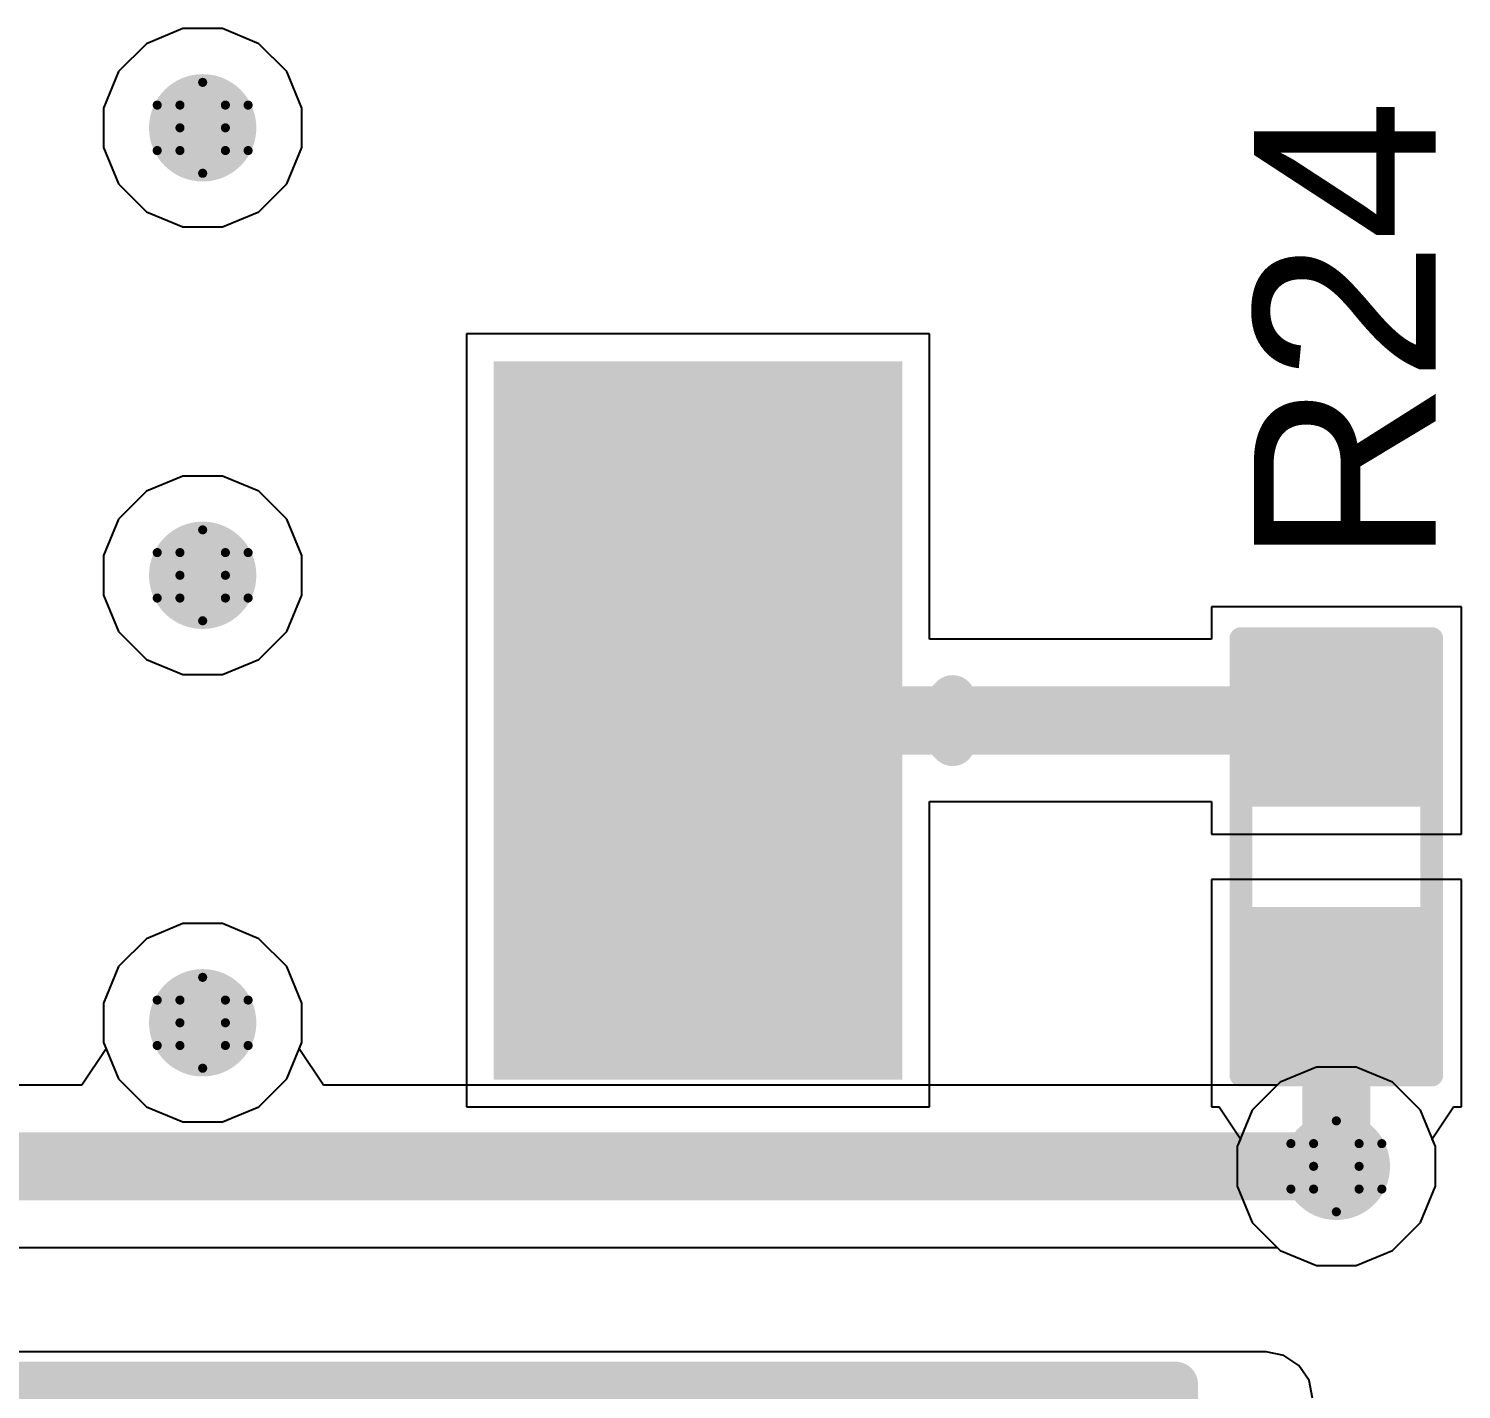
# Model space of a CAD drawing. Header units: inches. Extents: x 24 to 500, y 68 to 269.
# Drawn here: x 302.67 to 310.68, y 82.7 to 90.3 of the extents above; entities that cross this region are included whole.
import ezdxf

# ---------------------------------------------------------------- set-up
doc = ezdxf.new("R2010")
doc.units = ezdxf.units.IN
for name, color, linetype in [('Bottom Layer', 5, 'Continuous'), ('Drill Drawing', 1, 'Continuous'), ('Layer 1', 16, 'Continuous'), ('Layer 2', 76, 'Continuous'), ('Top Layer', 1, 'Continuous'), ('Top Overlay', 2, 'Continuous'), ('Top Paste', 8, 'Continuous'), ('Top Solder', 216, 'Continuous'), ('Via Holes', 16, 'Continuous')]:
    doc.layers.add(name, color=color, linetype=linetype)
doc.styles.add('Arial', font='', dxfattribs={"height": 0.2})
doc.styles.get('Arial').set_extended_font_data('Arial')

# ---------------------------------------------------------------- blocks, each defined once
blk = doc.blocks.new('R___0603_136')
at = {"layer": 'Top Layer'}
for points in [[(-0.381, 0.4445), (-0.381, -0.4445), (-1.143, -0.4445), (-1.143, 0.4445)], [(1.143, 0.4445), (1.143, -0.4445), (0.381, -0.4445), (0.381, 0.4445)]]:
    blk.add_hatch(color=1, dxfattribs=at).paths.add_polyline_path(points)
at = {"layer": 'Top Paste'}
for points in [[(-0.381, 0.4445), (-0.381, -0.4445), (-1.143, -0.4445), (-1.143, 0.4445)], [(1.143, 0.4445), (1.143, -0.4445), (0.381, -0.4445), (0.381, 0.4445)]]:
    blk.add_hatch(color=8, dxfattribs=at).paths.add_polyline_path(points)
at = {"layer": 'Top Solder'}
for points in [[(-0.2794, 0.5461), (-0.2794, -0.5461), (-1.2446, -0.5461), (-1.2446, 0.5461)], [(1.2446, 0.5461), (1.2446, -0.5461), (0.2794, -0.5461), (0.2794, 0.5461)]]:
    blk.add_hatch(color=216, dxfattribs=at).paths.add_polyline_path(points)
at = {"layer": 'Top Overlay'}
for points in [[(-1.2192, 0.5334, 0.127, 0.127, 0), (1.2192, 0.5334, 0.127, 0.127, 0)], [(-1.2192, 0.5334, 0.127, 0.127, 0), (-1.2192, -0.5334, 0.127, 0.127, 0)], [(1.2192, 0.5334, 0.127, 0.127, 0), (1.2192, -0.5334, 0.127, 0.127, 0)], [(-1.2192, -0.5334, 0.127, 0.127, 0), (1.2192, -0.5334, 0.127, 0.127, 0)]]:
    blk.add_lwpolyline(points, format="xyseb", dxfattribs=at)
for points in [[(-1.251, 0.5334, 0.0635, 0.0635, 1), (-1.1874, 0.5334, 0.0635, 0.0635, 1)], [(-1.251, 0.5334, 0.0635, 0.0635, 1), (-1.1874, 0.5334, 0.0635, 0.0635, 1)], [(1.1874, 0.5334, 0.0635, 0.0635, 1), (1.251, 0.5334, 0.0635, 0.0635, 1)], [(1.1874, 0.5334, 0.0635, 0.0635, 1), (1.251, 0.5334, 0.0635, 0.0635, 1)], [(-1.251, -0.5334, 0.0635, 0.0635, 1), (-1.1874, -0.5334, 0.0635, 0.0635, 1)], [(-1.251, -0.5334, 0.0635, 0.0635, 1), (-1.1874, -0.5334, 0.0635, 0.0635, 1)], [(1.1874, -0.5334, 0.0635, 0.0635, 1), (1.251, -0.5334, 0.0635, 0.0635, 1)], [(1.1874, -0.5334, 0.0635, 0.0635, 1), (1.251, -0.5334, 0.0635, 0.0635, 1)]]:
    blk.add_lwpolyline(points, format="xyseb", close=True, dxfattribs=at)
blk = doc.blocks.new('D2P____160')
at = {"layer": 'Top Layer'}
blk.add_hatch(color=1, dxfattribs=at).paths.add_polyline_path([(-3.58, -3.43), (-1.5, -3.43), (-1.5, -7.24), (-3.58, -7.24)])
at = {"layer": 'Top Paste'}
blk.add_hatch(color=8, dxfattribs=at).paths.add_polyline_path([(-3.58, -3.43), (-1.5, -3.43), (-1.5, -7.24), (-3.58, -7.24)])
at = {"layer": 'Top Solder'}
blk.add_hatch(color=216, dxfattribs=at).paths.add_polyline_path([(-3.6816, -3.3284), (-1.3984, -3.3284), (-1.3984, -7.3416), (-3.6816, -7.3416)])
at = {"layer": 'Top Overlay'}
for points in [[(-5.207, 0.508, 0.254, 0.254, 0), (-5.207, -1.6256, 0.254, 0.254, 0)], [(5.1054, -1.6256, 0.254, 0.254, 0), (-5.207, -1.6256, 0.254, 0.254, 0)], [(-3.8354, -5.334, 0.254, 0.254, 0), (-3.9624, -5.207, 0.254, 0.254, 0)], [(-3.9624, -5.207, 0.254, 0.254, 0), (-3.9624, -5.461, 0.254, 0.254, 0)], [(-3.8354, -5.334, 0.254, 0.254, 0), (-3.9624, -5.461, 0.254, 0.254, 0)]]:
    blk.add_lwpolyline(points, format="xyseb", dxfattribs=at)
for points in [[(-5.2705, -1.6256, 0.127, 0.127, 1), (-5.1435, -1.6256, 0.127, 0.127, 1)], [(-5.2705, -1.6256, 0.127, 0.127, 1), (-5.1435, -1.6256, 0.127, 0.127, 1)], [(-4.0259, -5.207, 0.127, 0.127, 1), (-3.8989, -5.207, 0.127, 0.127, 1)], [(-4.0259, -5.207, 0.127, 0.127, 1), (-3.8989, -5.207, 0.127, 0.127, 1)], [(-3.8989, -5.334, 0.127, 0.127, 1), (-3.7719, -5.334, 0.127, 0.127, 1)], [(-3.8989, -5.334, 0.127, 0.127, 1), (-3.7719, -5.334, 0.127, 0.127, 1)], [(-4.0259, -5.461, 0.127, 0.127, 1), (-3.8989, -5.461, 0.127, 0.127, 1)], [(-4.0259, -5.461, 0.127, 0.127, 1), (-3.8989, -5.461, 0.127, 0.127, 1)]]:
    blk.add_lwpolyline(points, format="xyseb", close=True, dxfattribs=at)

msp = doc.modelspace()

# ---------------------------------------------------------------- hatches: boundary and pattern name
at = {"layer": 'Bottom Layer'}
h = msp.add_hatch(color=5, dxfattribs=at)
edge = h.paths.add_edge_path()
edge.add_arc((303.646, 89.749), 0.3, 0, 360)
h = msp.add_hatch(color=5, dxfattribs=at)
edge = h.paths.add_edge_path()
edge.add_arc((303.646, 87.249), 0.3, 0, 360)
h = msp.add_hatch(color=5, dxfattribs=at)
edge = h.paths.add_edge_path()
edge.add_arc((303.646, 84.749), 0.3, 0, 360)
h = msp.add_hatch(color=5, dxfattribs=at)
edge = h.paths.add_edge_path()
edge.add_arc((309.9816, 83.947), 0.3, 0, 360)
at = {"layer": 'Layer 1'}
h = msp.add_hatch(color=16, dxfattribs=at)
edge = h.paths.add_edge_path()
edge.add_arc((303.646, 89.749), 0.3, 0, 360)
h = msp.add_hatch(color=16, dxfattribs=at)
edge = h.paths.add_edge_path()
edge.add_arc((303.646, 87.249), 0.3, 0, 360)
h = msp.add_hatch(color=16, dxfattribs=at)
edge = h.paths.add_edge_path()
edge.add_arc((303.646, 84.749), 0.3, 0, 360)
h = msp.add_hatch(color=16, dxfattribs=at)
edge = h.paths.add_edge_path()
edge.add_arc((309.9816, 83.947), 0.3, 0, 360)
at = {"layer": 'Layer 2'}
h = msp.add_hatch(color=76, dxfattribs=at)
edge = h.paths.add_edge_path()
edge.add_arc((303.646, 89.749), 0.3, 0, 360)
h = msp.add_hatch(color=76, dxfattribs=at)
edge = h.paths.add_edge_path()
edge.add_arc((303.646, 87.249), 0.3, 0, 360)
h = msp.add_hatch(color=76, dxfattribs=at)
edge = h.paths.add_edge_path()
edge.add_arc((303.646, 84.749), 0.3, 0, 360)
h = msp.add_hatch(color=76, dxfattribs=at)
edge = h.paths.add_edge_path()
edge.add_arc((309.9816, 83.947), 0.3, 0, 360)
at = {"layer": 'Top Layer'}
h = msp.add_hatch(color=1, dxfattribs=at)
edge = h.paths.add_edge_path()
edge.add_arc((303.646, 89.749), 0.3, 0, 360)
h = msp.add_hatch(color=1, dxfattribs=at)
edge = h.paths.add_edge_path()
edge.add_arc((303.646, 87.249), 0.3, 0, 360)
h = msp.add_hatch(color=1, dxfattribs=at)
edge = h.paths.add_edge_path()
edge.add_arc((303.646, 84.749), 0.3, 0, 360)
h = msp.add_hatch(color=1, dxfattribs=at)
edge = h.paths.add_edge_path()
edge.add_arc((309.9816, 83.947), 0.3, 0, 360)
at = {"layer": 'Via Holes'}
h = msp.add_hatch(color=7, dxfattribs=at)
edge = h.paths.add_edge_path()
edge.add_arc((303.646, 89.749), 0.15, 0, 360)
h = msp.add_hatch(color=7, dxfattribs=at)
edge = h.paths.add_edge_path()
edge.add_arc((303.646, 87.249), 0.15, 0, 360)
h = msp.add_hatch(color=7, dxfattribs=at)
edge = h.paths.add_edge_path()
edge.add_arc((303.646, 84.749), 0.15, 0, 360)
h = msp.add_hatch(color=7, dxfattribs=at)
edge = h.paths.add_edge_path()
edge.add_arc((309.9816, 83.947), 0.15, 0, 360)

# ---------------------------------------------------------------- linework, layer by layer
at = {"layer": 'Bottom Layer'}
for p, q in [((303.5358, 90.303), (303.3322, 90.2187)), ((303.7562, 90.303), (303.5358, 90.303)), ((303.9598, 90.2187), (303.7562, 90.303)), ((303.3322, 90.2187), (303.1763, 90.0628)), ((304.1156, 90.0628), (303.9598, 90.2187)), ((303.1763, 90.0628), (303.092, 89.8592)), ((304.2, 89.8592), (304.1156, 90.0628)), ((303.092, 89.8592), (303.092, 89.6388)), ((304.2, 89.6388), (304.2, 89.8592)), ((303.092, 89.6388), (303.1763, 89.4352)), ((304.1156, 89.4352), (304.2, 89.6388)), ((303.1763, 89.4352), (303.3322, 89.2793)), ((303.9598, 89.2793), (304.1156, 89.4352)), ((303.3322, 89.2793), (303.5358, 89.195)), ((303.7562, 89.195), (303.9598, 89.2793)), ((303.5358, 89.195), (303.7562, 89.195)), ((303.5358, 87.803), (303.3322, 87.7187)), ((303.7562, 87.803), (303.5358, 87.803)), ((303.9598, 87.7187), (303.7562, 87.803)), ((303.3322, 87.7187), (303.1763, 87.5628)), ((304.1156, 87.5628), (303.9598, 87.7187)), ((303.1763, 87.5628), (303.092, 87.3592)), ((304.2, 87.3592), (304.1156, 87.5628)), ((303.092, 87.3592), (303.092, 87.1388)), ((304.2, 87.1388), (304.2, 87.3592)), ((303.092, 87.1388), (303.1763, 86.9352)), ((304.1156, 86.9352), (304.2, 87.1388)), ((303.1763, 86.9352), (303.3322, 86.7793)), ((303.9598, 86.7793), (304.1156, 86.9352)), ((303.3322, 86.7793), (303.5358, 86.695)), ((303.7562, 86.695), (303.9598, 86.7793)), ((303.5358, 86.695), (303.7562, 86.695)), ((303.5358, 85.303), (303.3322, 85.2187)), ((303.7562, 85.303), (303.5358, 85.303)), ((303.9598, 85.2187), (303.7562, 85.303)), ((303.3322, 85.2187), (303.1763, 85.0628)), ((304.1156, 85.0628), (303.9598, 85.2187)), ((303.1763, 85.0628), (303.092, 84.8592)), ((304.2, 84.8592), (304.1156, 85.0628)), ((303.092, 84.8592), (303.092, 84.6388)), ((304.2, 84.6388), (304.2, 84.8592)), ((303.092, 84.6388), (303.1067, 84.6032)), ((304.1852, 84.6032), (304.2, 84.6388)), ((303.1067, 84.6032), (302.9711, 84.4002)), ((304.3209, 84.4002), (304.1852, 84.6032)), ((309.8714, 84.501), (309.6678, 84.4167)), ((310.0918, 84.501), (309.8714, 84.501)), ((310.2954, 84.4167), (310.0918, 84.501)), ((302.9711, 84.4002), (299.6981, 84.4002)), ((309.6513, 84.4002), (304.3209, 84.4002)), ((309.6678, 84.4167), (309.6513, 84.4002)), ((310.4513, 84.2608), (310.2954, 84.4167)), ((310.5356, 84.0572), (310.4513, 84.2608)), ((310.5356, 83.8368), (310.5356, 84.0572)), ((310.4513, 83.6332), (310.5356, 83.8368)), ((310.2954, 83.4773), (310.4513, 83.6332)), ((281.3813, 83.4938), (309.6513, 83.4938)), ((309.6513, 83.4938), (309.6678, 83.4773)), ((309.6678, 83.4773), (309.8714, 83.393)), ((310.0918, 83.393), (310.2954, 83.4773)), ((309.8714, 83.393), (310.0918, 83.393))]:
    msp.add_line(p, q, dxfattribs=at)
msp.add_lwpolyline([(281.051, 83.947, 0.381, 0.381, 0), (309.9816, 83.947, 0.381, 0.381, 0)], format="xyseb", dxfattribs=at)
msp.add_lwpolyline([(309.8863, 83.947, 0.1905, 0.1905, 1), (310.0768, 83.947, 0.1905, 0.1905, 1)], format="xyseb", close=True, dxfattribs=at)
at = {"layer": 'Drill Drawing'}
for points in [[(303.519, 89.876, 0.0508, 0.0508, 0), (303.646, 90.003, 0.0508, 0.0508, 0)], [(303.646, 90.003, 0.0508, 0.0508, 0), (303.773, 89.876, 0.0508, 0.0508, 0)], [(303.392, 89.876, 0.0508, 0.0508, 0), (303.519, 89.749, 0.0508, 0.0508, 0)], [(303.392, 89.876, 0.0508, 0.0508, 0), (303.519, 89.876, 0.0508, 0.0508, 0)], [(303.773, 89.876, 0.0508, 0.0508, 0), (303.9, 89.876, 0.0508, 0.0508, 0)], [(303.773, 89.749, 0.0508, 0.0508, 0), (303.9, 89.876, 0.0508, 0.0508, 0)], [(303.392, 89.622, 0.0508, 0.0508, 0), (303.519, 89.749, 0.0508, 0.0508, 0)], [(303.773, 89.749, 0.0508, 0.0508, 0), (303.9, 89.622, 0.0508, 0.0508, 0)], [(303.392, 89.622, 0.0508, 0.0508, 0), (303.519, 89.622, 0.0508, 0.0508, 0)], [(303.519, 89.622, 0.0508, 0.0508, 0), (303.646, 89.495, 0.0508, 0.0508, 0)], [(303.646, 89.495, 0.0508, 0.0508, 0), (303.773, 89.622, 0.0508, 0.0508, 0)], [(303.773, 89.622, 0.0508, 0.0508, 0), (303.9, 89.622, 0.0508, 0.0508, 0)], [(303.519, 87.376, 0.0508, 0.0508, 0), (303.646, 87.503, 0.0508, 0.0508, 0)], [(303.646, 87.503, 0.0508, 0.0508, 0), (303.773, 87.376, 0.0508, 0.0508, 0)], [(303.392, 87.376, 0.0508, 0.0508, 0), (303.519, 87.249, 0.0508, 0.0508, 0)], [(303.392, 87.376, 0.0508, 0.0508, 0), (303.519, 87.376, 0.0508, 0.0508, 0)], [(303.773, 87.376, 0.0508, 0.0508, 0), (303.9, 87.376, 0.0508, 0.0508, 0)], [(303.773, 87.249, 0.0508, 0.0508, 0), (303.9, 87.376, 0.0508, 0.0508, 0)], [(303.392, 87.122, 0.0508, 0.0508, 0), (303.519, 87.249, 0.0508, 0.0508, 0)], [(303.773, 87.249, 0.0508, 0.0508, 0), (303.9, 87.122, 0.0508, 0.0508, 0)], [(303.392, 87.122, 0.0508, 0.0508, 0), (303.519, 87.122, 0.0508, 0.0508, 0)], [(303.519, 87.122, 0.0508, 0.0508, 0), (303.646, 86.995, 0.0508, 0.0508, 0)], [(303.646, 86.995, 0.0508, 0.0508, 0), (303.773, 87.122, 0.0508, 0.0508, 0)], [(303.773, 87.122, 0.0508, 0.0508, 0), (303.9, 87.122, 0.0508, 0.0508, 0)], [(303.519, 84.876, 0.0508, 0.0508, 0), (303.646, 85.003, 0.0508, 0.0508, 0)], [(303.646, 85.003, 0.0508, 0.0508, 0), (303.773, 84.876, 0.0508, 0.0508, 0)], [(303.392, 84.876, 0.0508, 0.0508, 0), (303.519, 84.749, 0.0508, 0.0508, 0)], [(303.392, 84.876, 0.0508, 0.0508, 0), (303.519, 84.876, 0.0508, 0.0508, 0)], [(303.773, 84.876, 0.0508, 0.0508, 0), (303.9, 84.876, 0.0508, 0.0508, 0)], [(303.773, 84.749, 0.0508, 0.0508, 0), (303.9, 84.876, 0.0508, 0.0508, 0)], [(303.392, 84.622, 0.0508, 0.0508, 0), (303.519, 84.749, 0.0508, 0.0508, 0)], [(303.773, 84.749, 0.0508, 0.0508, 0), (303.9, 84.622, 0.0508, 0.0508, 0)], [(303.392, 84.622, 0.0508, 0.0508, 0), (303.519, 84.622, 0.0508, 0.0508, 0)], [(303.519, 84.622, 0.0508, 0.0508, 0), (303.646, 84.495, 0.0508, 0.0508, 0)], [(303.646, 84.495, 0.0508, 0.0508, 0), (303.773, 84.622, 0.0508, 0.0508, 0)], [(303.773, 84.622, 0.0508, 0.0508, 0), (303.9, 84.622, 0.0508, 0.0508, 0)], [(309.8546, 84.074, 0.0508, 0.0508, 0), (309.9816, 84.201, 0.0508, 0.0508, 0)], [(309.9816, 84.201, 0.0508, 0.0508, 0), (310.1086, 84.074, 0.0508, 0.0508, 0)], [(309.7276, 84.074, 0.0508, 0.0508, 0), (309.8546, 83.947, 0.0508, 0.0508, 0)], [(309.7276, 84.074, 0.0508, 0.0508, 0), (309.8546, 84.074, 0.0508, 0.0508, 0)], [(310.1086, 84.074, 0.0508, 0.0508, 0), (310.2356, 84.074, 0.0508, 0.0508, 0)], [(310.1086, 83.947, 0.0508, 0.0508, 0), (310.2356, 84.074, 0.0508, 0.0508, 0)], [(309.7276, 83.82, 0.0508, 0.0508, 0), (309.8546, 83.947, 0.0508, 0.0508, 0)], [(310.1086, 83.947, 0.0508, 0.0508, 0), (310.2356, 83.82, 0.0508, 0.0508, 0)], [(309.7276, 83.82, 0.0508, 0.0508, 0), (309.8546, 83.82, 0.0508, 0.0508, 0)], [(309.8546, 83.82, 0.0508, 0.0508, 0), (309.9816, 83.693, 0.0508, 0.0508, 0)], [(309.9816, 83.693, 0.0508, 0.0508, 0), (310.1086, 83.82, 0.0508, 0.0508, 0)], [(310.1086, 83.82, 0.0508, 0.0508, 0), (310.2356, 83.82, 0.0508, 0.0508, 0)]]:
    msp.add_lwpolyline(points, format="xyseb", dxfattribs=at)
for points in [[(303.6333, 90.003, 0.0254, 0.0254, 1), (303.6587, 90.003, 0.0254, 0.0254, 1)], [(303.6333, 90.003, 0.0254, 0.0254, 1), (303.6587, 90.003, 0.0254, 0.0254, 1)], [(303.3793, 89.876, 0.0254, 0.0254, 1), (303.4047, 89.876, 0.0254, 0.0254, 1)], [(303.3793, 89.876, 0.0254, 0.0254, 1), (303.4047, 89.876, 0.0254, 0.0254, 1)], [(303.5063, 89.876, 0.0254, 0.0254, 1), (303.5317, 89.876, 0.0254, 0.0254, 1)], [(303.5063, 89.876, 0.0254, 0.0254, 1), (303.5317, 89.876, 0.0254, 0.0254, 1)], [(303.7603, 89.876, 0.0254, 0.0254, 1), (303.7857, 89.876, 0.0254, 0.0254, 1)], [(303.7603, 89.876, 0.0254, 0.0254, 1), (303.7857, 89.876, 0.0254, 0.0254, 1)], [(303.8873, 89.876, 0.0254, 0.0254, 1), (303.9127, 89.876, 0.0254, 0.0254, 1)], [(303.8873, 89.876, 0.0254, 0.0254, 1), (303.9127, 89.876, 0.0254, 0.0254, 1)], [(303.5063, 89.749, 0.0254, 0.0254, 1), (303.5317, 89.749, 0.0254, 0.0254, 1)], [(303.5063, 89.749, 0.0254, 0.0254, 1), (303.5317, 89.749, 0.0254, 0.0254, 1)], [(303.7603, 89.749, 0.0254, 0.0254, 1), (303.7857, 89.749, 0.0254, 0.0254, 1)], [(303.7603, 89.749, 0.0254, 0.0254, 1), (303.7857, 89.749, 0.0254, 0.0254, 1)], [(303.3793, 89.622, 0.0254, 0.0254, 1), (303.4047, 89.622, 0.0254, 0.0254, 1)], [(303.3793, 89.622, 0.0254, 0.0254, 1), (303.4047, 89.622, 0.0254, 0.0254, 1)], [(303.5063, 89.622, 0.0254, 0.0254, 1), (303.5317, 89.622, 0.0254, 0.0254, 1)], [(303.5063, 89.622, 0.0254, 0.0254, 1), (303.5317, 89.622, 0.0254, 0.0254, 1)], [(303.7603, 89.622, 0.0254, 0.0254, 1), (303.7857, 89.622, 0.0254, 0.0254, 1)], [(303.7603, 89.622, 0.0254, 0.0254, 1), (303.7857, 89.622, 0.0254, 0.0254, 1)], [(303.8873, 89.622, 0.0254, 0.0254, 1), (303.9127, 89.622, 0.0254, 0.0254, 1)], [(303.8873, 89.622, 0.0254, 0.0254, 1), (303.9127, 89.622, 0.0254, 0.0254, 1)], [(303.6333, 89.495, 0.0254, 0.0254, 1), (303.6587, 89.495, 0.0254, 0.0254, 1)], [(303.6333, 89.495, 0.0254, 0.0254, 1), (303.6587, 89.495, 0.0254, 0.0254, 1)], [(303.6333, 87.503, 0.0254, 0.0254, 1), (303.6587, 87.503, 0.0254, 0.0254, 1)], [(303.6333, 87.503, 0.0254, 0.0254, 1), (303.6587, 87.503, 0.0254, 0.0254, 1)], [(303.3793, 87.376, 0.0254, 0.0254, 1), (303.4047, 87.376, 0.0254, 0.0254, 1)], [(303.3793, 87.376, 0.0254, 0.0254, 1), (303.4047, 87.376, 0.0254, 0.0254, 1)], [(303.5063, 87.376, 0.0254, 0.0254, 1), (303.5317, 87.376, 0.0254, 0.0254, 1)], [(303.5063, 87.376, 0.0254, 0.0254, 1), (303.5317, 87.376, 0.0254, 0.0254, 1)], [(303.7603, 87.376, 0.0254, 0.0254, 1), (303.7857, 87.376, 0.0254, 0.0254, 1)], [(303.7603, 87.376, 0.0254, 0.0254, 1), (303.7857, 87.376, 0.0254, 0.0254, 1)], [(303.8873, 87.376, 0.0254, 0.0254, 1), (303.9127, 87.376, 0.0254, 0.0254, 1)], [(303.8873, 87.376, 0.0254, 0.0254, 1), (303.9127, 87.376, 0.0254, 0.0254, 1)], [(303.5063, 87.249, 0.0254, 0.0254, 1), (303.5317, 87.249, 0.0254, 0.0254, 1)], [(303.5063, 87.249, 0.0254, 0.0254, 1), (303.5317, 87.249, 0.0254, 0.0254, 1)], [(303.7603, 87.249, 0.0254, 0.0254, 1), (303.7857, 87.249, 0.0254, 0.0254, 1)], [(303.7603, 87.249, 0.0254, 0.0254, 1), (303.7857, 87.249, 0.0254, 0.0254, 1)], [(303.3793, 87.122, 0.0254, 0.0254, 1), (303.4047, 87.122, 0.0254, 0.0254, 1)], [(303.3793, 87.122, 0.0254, 0.0254, 1), (303.4047, 87.122, 0.0254, 0.0254, 1)], [(303.5063, 87.122, 0.0254, 0.0254, 1), (303.5317, 87.122, 0.0254, 0.0254, 1)], [(303.5063, 87.122, 0.0254, 0.0254, 1), (303.5317, 87.122, 0.0254, 0.0254, 1)], [(303.7603, 87.122, 0.0254, 0.0254, 1), (303.7857, 87.122, 0.0254, 0.0254, 1)], [(303.7603, 87.122, 0.0254, 0.0254, 1), (303.7857, 87.122, 0.0254, 0.0254, 1)], [(303.8873, 87.122, 0.0254, 0.0254, 1), (303.9127, 87.122, 0.0254, 0.0254, 1)], [(303.8873, 87.122, 0.0254, 0.0254, 1), (303.9127, 87.122, 0.0254, 0.0254, 1)], [(303.6333, 86.995, 0.0254, 0.0254, 1), (303.6587, 86.995, 0.0254, 0.0254, 1)], [(303.6333, 86.995, 0.0254, 0.0254, 1), (303.6587, 86.995, 0.0254, 0.0254, 1)], [(303.6333, 85.003, 0.0254, 0.0254, 1), (303.6587, 85.003, 0.0254, 0.0254, 1)], [(303.6333, 85.003, 0.0254, 0.0254, 1), (303.6587, 85.003, 0.0254, 0.0254, 1)], [(303.3793, 84.876, 0.0254, 0.0254, 1), (303.4047, 84.876, 0.0254, 0.0254, 1)], [(303.3793, 84.876, 0.0254, 0.0254, 1), (303.4047, 84.876, 0.0254, 0.0254, 1)], [(303.5063, 84.876, 0.0254, 0.0254, 1), (303.5317, 84.876, 0.0254, 0.0254, 1)], [(303.5063, 84.876, 0.0254, 0.0254, 1), (303.5317, 84.876, 0.0254, 0.0254, 1)], [(303.7603, 84.876, 0.0254, 0.0254, 1), (303.7857, 84.876, 0.0254, 0.0254, 1)], [(303.7603, 84.876, 0.0254, 0.0254, 1), (303.7857, 84.876, 0.0254, 0.0254, 1)], [(303.8873, 84.876, 0.0254, 0.0254, 1), (303.9127, 84.876, 0.0254, 0.0254, 1)], [(303.8873, 84.876, 0.0254, 0.0254, 1), (303.9127, 84.876, 0.0254, 0.0254, 1)], [(303.5063, 84.749, 0.0254, 0.0254, 1), (303.5317, 84.749, 0.0254, 0.0254, 1)], [(303.5063, 84.749, 0.0254, 0.0254, 1), (303.5317, 84.749, 0.0254, 0.0254, 1)], [(303.7603, 84.749, 0.0254, 0.0254, 1), (303.7857, 84.749, 0.0254, 0.0254, 1)], [(303.7603, 84.749, 0.0254, 0.0254, 1), (303.7857, 84.749, 0.0254, 0.0254, 1)], [(303.3793, 84.622, 0.0254, 0.0254, 1), (303.4047, 84.622, 0.0254, 0.0254, 1)], [(303.3793, 84.622, 0.0254, 0.0254, 1), (303.4047, 84.622, 0.0254, 0.0254, 1)], [(303.5063, 84.622, 0.0254, 0.0254, 1), (303.5317, 84.622, 0.0254, 0.0254, 1)], [(303.5063, 84.622, 0.0254, 0.0254, 1), (303.5317, 84.622, 0.0254, 0.0254, 1)], [(303.7603, 84.622, 0.0254, 0.0254, 1), (303.7857, 84.622, 0.0254, 0.0254, 1)], [(303.7603, 84.622, 0.0254, 0.0254, 1), (303.7857, 84.622, 0.0254, 0.0254, 1)], [(303.8873, 84.622, 0.0254, 0.0254, 1), (303.9127, 84.622, 0.0254, 0.0254, 1)], [(303.8873, 84.622, 0.0254, 0.0254, 1), (303.9127, 84.622, 0.0254, 0.0254, 1)], [(303.6333, 84.495, 0.0254, 0.0254, 1), (303.6587, 84.495, 0.0254, 0.0254, 1)], [(303.6333, 84.495, 0.0254, 0.0254, 1), (303.6587, 84.495, 0.0254, 0.0254, 1)], [(309.9689, 84.201, 0.0254, 0.0254, 1), (309.9943, 84.201, 0.0254, 0.0254, 1)], [(309.9689, 84.201, 0.0254, 0.0254, 1), (309.9943, 84.201, 0.0254, 0.0254, 1)], [(309.7149, 84.074, 0.0254, 0.0254, 1), (309.7403, 84.074, 0.0254, 0.0254, 1)], [(309.7149, 84.074, 0.0254, 0.0254, 1), (309.7403, 84.074, 0.0254, 0.0254, 1)], [(309.8419, 84.074, 0.0254, 0.0254, 1), (309.8673, 84.074, 0.0254, 0.0254, 1)], [(309.8419, 84.074, 0.0254, 0.0254, 1), (309.8673, 84.074, 0.0254, 0.0254, 1)], [(310.0959, 84.074, 0.0254, 0.0254, 1), (310.1213, 84.074, 0.0254, 0.0254, 1)], [(310.0959, 84.074, 0.0254, 0.0254, 1), (310.1213, 84.074, 0.0254, 0.0254, 1)], [(310.2229, 84.074, 0.0254, 0.0254, 1), (310.2483, 84.074, 0.0254, 0.0254, 1)], [(310.2229, 84.074, 0.0254, 0.0254, 1), (310.2483, 84.074, 0.0254, 0.0254, 1)], [(309.8419, 83.947, 0.0254, 0.0254, 1), (309.8673, 83.947, 0.0254, 0.0254, 1)], [(309.8419, 83.947, 0.0254, 0.0254, 1), (309.8673, 83.947, 0.0254, 0.0254, 1)], [(310.0959, 83.947, 0.0254, 0.0254, 1), (310.1213, 83.947, 0.0254, 0.0254, 1)], [(310.0959, 83.947, 0.0254, 0.0254, 1), (310.1213, 83.947, 0.0254, 0.0254, 1)], [(309.7149, 83.82, 0.0254, 0.0254, 1), (309.7403, 83.82, 0.0254, 0.0254, 1)], [(309.7149, 83.82, 0.0254, 0.0254, 1), (309.7403, 83.82, 0.0254, 0.0254, 1)], [(309.8419, 83.82, 0.0254, 0.0254, 1), (309.8673, 83.82, 0.0254, 0.0254, 1)], [(309.8419, 83.82, 0.0254, 0.0254, 1), (309.8673, 83.82, 0.0254, 0.0254, 1)], [(310.0959, 83.82, 0.0254, 0.0254, 1), (310.1213, 83.82, 0.0254, 0.0254, 1)], [(310.0959, 83.82, 0.0254, 0.0254, 1), (310.1213, 83.82, 0.0254, 0.0254, 1)], [(310.2229, 83.82, 0.0254, 0.0254, 1), (310.2483, 83.82, 0.0254, 0.0254, 1)], [(310.2229, 83.82, 0.0254, 0.0254, 1), (310.2483, 83.82, 0.0254, 0.0254, 1)], [(309.9689, 83.693, 0.0254, 0.0254, 1), (309.9943, 83.693, 0.0254, 0.0254, 1)], [(309.9689, 83.693, 0.0254, 0.0254, 1), (309.9943, 83.693, 0.0254, 0.0254, 1)]]:
    msp.add_lwpolyline(points, format="xyseb", close=True, dxfattribs=at)
at = {"layer": 'Layer 1'}
for p, q in [((309.8714, 84.501), (309.6678, 84.4167)), ((310.0918, 84.501), (309.8714, 84.501)), ((310.2954, 84.4167), (310.0918, 84.501)), ((309.6678, 84.4167), (309.5119, 84.2608)), ((310.4513, 84.2608), (310.2954, 84.4167)), ((309.5119, 84.2608), (309.4276, 84.0572)), ((310.5356, 84.0572), (310.4513, 84.2608)), ((309.4276, 84.0572), (309.4276, 83.8368)), ((310.5356, 83.8368), (310.5356, 84.0572)), ((309.4276, 83.8368), (309.5119, 83.6332)), ((310.4513, 83.6332), (310.5356, 83.8368)), ((309.5119, 83.6332), (309.6678, 83.4773)), ((310.2954, 83.4773), (310.4513, 83.6332)), ((309.6678, 83.4773), (309.8714, 83.393)), ((310.0918, 83.393), (310.2954, 83.4773)), ((309.8714, 83.393), (310.0918, 83.393))]:
    msp.add_line(p, q, dxfattribs=at)
at = {"layer": 'Layer 2'}
for p, q in [((303.5358, 90.303), (303.3322, 90.2187)), ((303.7562, 90.303), (303.5358, 90.303)), ((303.9598, 90.2187), (303.7562, 90.303)), ((303.3322, 90.2187), (303.1763, 90.0628)), ((304.1156, 90.0628), (303.9598, 90.2187)), ((303.1763, 90.0628), (303.092, 89.8592)), ((304.2, 89.8592), (304.1156, 90.0628)), ((303.092, 89.8592), (303.092, 89.6388)), ((304.2, 89.6388), (304.2, 89.8592)), ((303.092, 89.6388), (303.1763, 89.4352)), ((304.1156, 89.4352), (304.2, 89.6388)), ((303.1763, 89.4352), (303.3322, 89.2793)), ((303.9598, 89.2793), (304.1156, 89.4352)), ((303.3322, 89.2793), (303.5358, 89.195)), ((303.7562, 89.195), (303.9598, 89.2793)), ((303.5358, 89.195), (303.7562, 89.195)), ((303.5358, 87.803), (303.3322, 87.7187)), ((303.7562, 87.803), (303.5358, 87.803)), ((303.9598, 87.7187), (303.7562, 87.803)), ((303.3322, 87.7187), (303.1763, 87.5628)), ((304.1156, 87.5628), (303.9598, 87.7187)), ((303.1763, 87.5628), (303.092, 87.3592)), ((304.2, 87.3592), (304.1156, 87.5628)), ((303.092, 87.3592), (303.092, 87.1388)), ((304.2, 87.1388), (304.2, 87.3592)), ((303.092, 87.1388), (303.1763, 86.9352)), ((304.1156, 86.9352), (304.2, 87.1388)), ((303.1763, 86.9352), (303.3322, 86.7793)), ((303.9598, 86.7793), (304.1156, 86.9352)), ((303.3322, 86.7793), (303.5358, 86.695)), ((303.7562, 86.695), (303.9598, 86.7793)), ((303.5358, 86.695), (303.7562, 86.695)), ((303.5358, 85.303), (303.3322, 85.2187)), ((303.7562, 85.303), (303.5358, 85.303)), ((303.9598, 85.2187), (303.7562, 85.303)), ((303.3322, 85.2187), (303.1763, 85.0628)), ((304.1156, 85.0628), (303.9598, 85.2187)), ((303.1763, 85.0628), (303.092, 84.8592)), ((304.2, 84.8592), (304.1156, 85.0628)), ((303.092, 84.8592), (303.092, 84.6388)), ((304.2, 84.6388), (304.2, 84.8592)), ((303.092, 84.6388), (303.1763, 84.4352)), ((304.1156, 84.4352), (304.2, 84.6388)), ((309.8714, 84.501), (309.6678, 84.4167)), ((310.0918, 84.501), (309.8714, 84.501)), ((310.2954, 84.4167), (310.0918, 84.501)), ((303.1763, 84.4352), (303.3322, 84.2793)), ((303.9598, 84.2793), (304.1156, 84.4352)), ((309.6678, 84.4167), (309.5119, 84.2608)), ((310.4513, 84.2608), (310.2954, 84.4167)), ((303.3322, 84.2793), (303.5358, 84.195)), ((303.7562, 84.195), (303.9598, 84.2793)), ((309.5119, 84.2608), (309.4276, 84.0572)), ((310.5356, 84.0572), (310.4513, 84.2608)), ((303.5358, 84.195), (303.7562, 84.195)), ((309.4276, 84.0572), (309.4276, 83.8368)), ((310.5356, 83.8368), (310.5356, 84.0572)), ((309.4276, 83.8368), (309.5119, 83.6332)), ((310.4513, 83.6332), (310.5356, 83.8368)), ((309.5119, 83.6332), (309.6678, 83.4773)), ((310.2954, 83.4773), (310.4513, 83.6332)), ((309.6678, 83.4773), (309.8714, 83.393)), ((310.0918, 83.393), (310.2954, 83.4773)), ((309.8714, 83.393), (310.0918, 83.393))]:
    msp.add_line(p, q, dxfattribs=at)
at = {"layer": 'Top Layer'}
for p, q in [((307.7086, 88.5972), (305.1206, 88.5972)), ((305.1206, 88.5972), (305.1206, 84.2792)), ((307.7086, 86.8914), (307.7086, 88.5972)), ((310.6801, 87.0732), (309.2831, 87.0732)), ((309.2831, 87.0732), (309.2831, 86.8914)), ((310.6801, 85.8032), (310.6801, 87.0732)), ((309.2831, 86.8914), (307.7086, 86.8914)), ((307.7086, 84.2792), (307.7086, 85.985)), ((307.7086, 85.985), (309.2831, 85.985)), ((309.2831, 85.985), (309.2831, 85.8032)), ((309.2831, 85.8032), (310.6801, 85.8032)), ((310.6801, 85.5492), (309.2831, 85.5492)), ((309.2831, 85.5492), (309.2831, 84.2792)), ((310.6801, 84.2792), (310.6801, 85.5492)), ((305.1206, 84.2792), (307.7086, 84.2792)), ((309.2831, 84.2792), (309.3271, 84.2792)), ((309.3271, 84.2792), (309.4459, 84.1014)), ((310.5173, 84.1014), (310.6361, 84.2792)), ((310.6361, 84.2792), (310.6801, 84.2792)), ((309.4459, 84.1014), (309.4276, 84.0572)), ((310.5356, 84.0572), (310.5173, 84.1014)), ((309.4276, 84.0572), (309.4276, 83.8368)), ((310.5356, 83.8368), (310.5356, 84.0572)), ((309.4276, 83.8368), (309.5119, 83.6332)), ((310.4513, 83.6332), (310.5356, 83.8368)), ((309.5119, 83.6332), (309.6678, 83.4773)), ((310.2954, 83.4773), (310.4513, 83.6332)), ((309.6678, 83.4773), (309.8714, 83.393)), ((310.0918, 83.393), (310.2954, 83.4773)), ((309.8714, 83.393), (310.0918, 83.393)), ((309.5896, 82.9106), (293.56, 82.9106)), ((309.6887, 82.8909), (309.5896, 82.9106)), ((309.7727, 82.8347), (309.6887, 82.8909)), ((309.8288, 82.7507), (309.7727, 82.8347)), ((309.8486, 82.6516), (309.8288, 82.7507))]:
    msp.add_line(p, q, dxfattribs=at)
for points in [[(306.4146, 86.4382, 0.381, 0.381, 0), (309.9816, 86.4382, 0.381, 0.381, 0)], [(309.9816, 83.947, 0.381, 0.381, 0), (309.9816, 84.9142, 0.381, 0.381, 0)]]:
    msp.add_lwpolyline(points, format="xyseb", dxfattribs=at)
for points in [[(306.3193, 86.4382, 0.1905, 0.1905, 1), (306.5098, 86.4382, 0.1905, 0.1905, 1)], [(309.8863, 86.4382, 0.1905, 0.1905, 1), (310.0768, 86.4382, 0.1905, 0.1905, 1)], [(309.8863, 84.9142, 0.1905, 0.1905, 1), (310.0768, 84.9142, 0.1905, 0.1905, 1)], [(309.8863, 83.947, 0.1905, 0.1905, 1), (310.0768, 83.947, 0.1905, 0.1905, 1)]]:
    msp.add_lwpolyline(points, format="xyseb", close=True, dxfattribs=at)

# ---------------------------------------------------------------- block references
for name, p, rotation in [('D2P____160', (303.8746, 81.1032), 180), ('R___0603_136', (309.9816, 85.6762), 90)]:
    msp.add_blockref(name, p, dxfattribs=dict(rotation=rotation))

# ---------------------------------------------------------------- texts
at = {"layer": 'Top Overlay', "style": 'Arial'}
msp.add_text('R24', height=1.016, rotation=90, dxfattribs=at).set_placement((310.5368, 87.3039))

doc.saveas('drawing.dxf')
